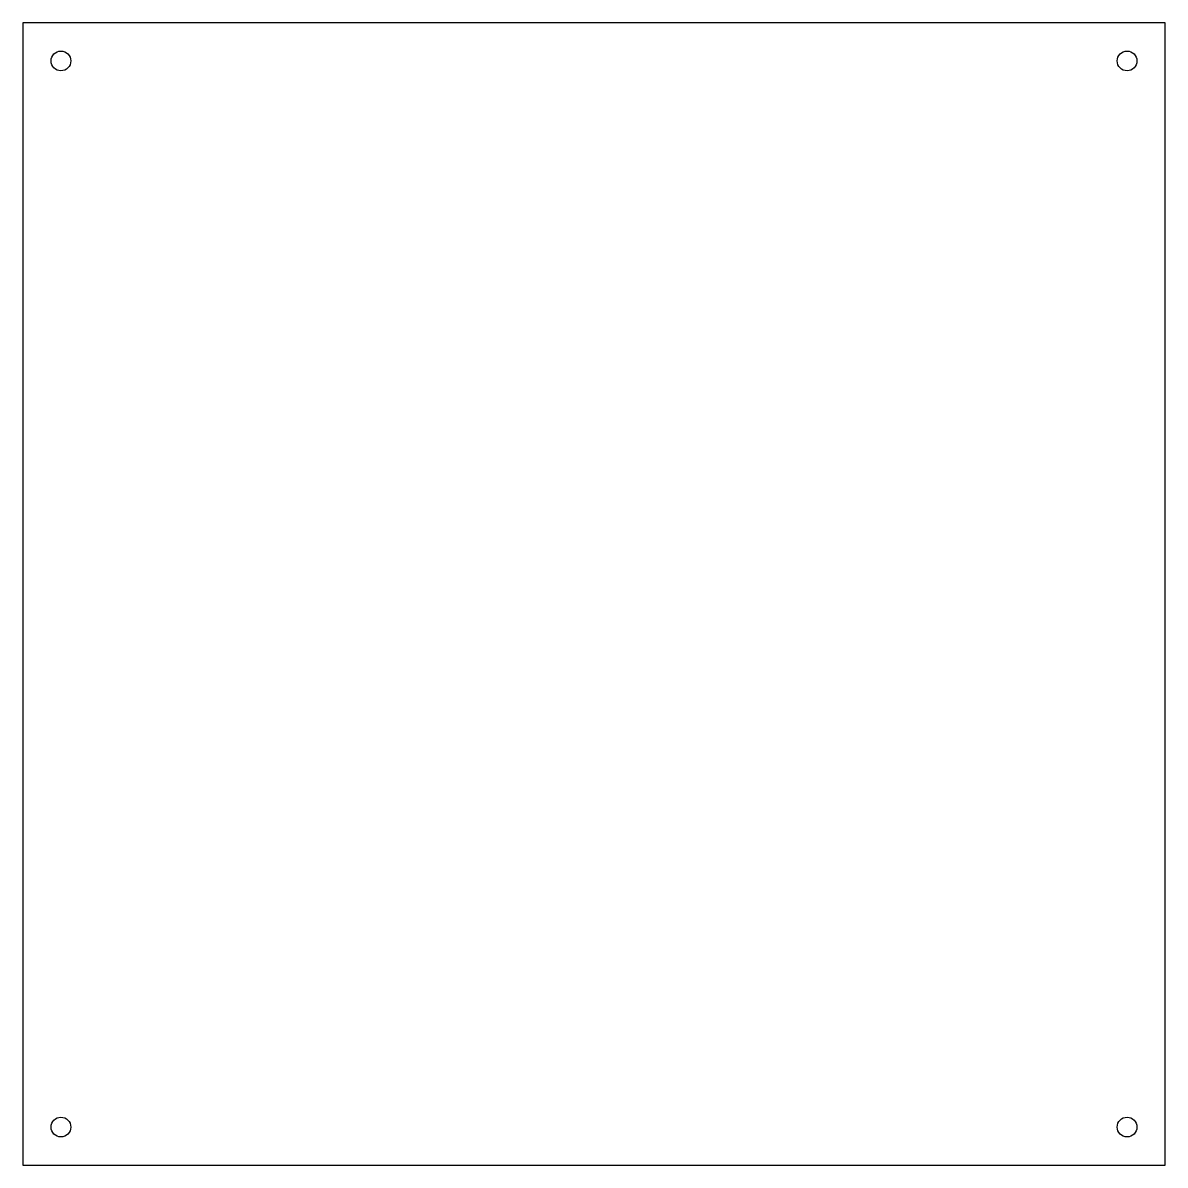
# Model space of a CAD drawing. Header units: millimetres. Extents: x 1 to 301, y -300 to 0.
import ezdxf

# ---------------------------------------------------------------- set-up
doc = ezdxf.new("R2010")
doc.units = ezdxf.units.MM
doc.layers.get('0').update_dxf_attribs({"linetype": 'CONTINUOUS'})

msp = doc.modelspace()

# ---------------------------------------------------------------- linework, layer by layer
for p, q in [((301.34, 0, 0), (1.34, 0, 0)), ((1.34, 0, 0), (1.34, -300, 0)), ((301.34, -300, 0), (301.34, 0, 0)), ((1.34, -300, 0), (21.34, -300, 0)), ((21.34, -300, 0), (281.34, -300, 0)), ((281.34, -300, 0), (301.34, -300, 0))]:
    msp.add_line(p, q)
for centre in [(11.34, -10, 0), (291.34, -10, 0), (11.34, -290, 0), (291.34, -290, 0)]:
    msp.add_circle(centre, 2.6)

doc.saveas('drawing.dxf')
